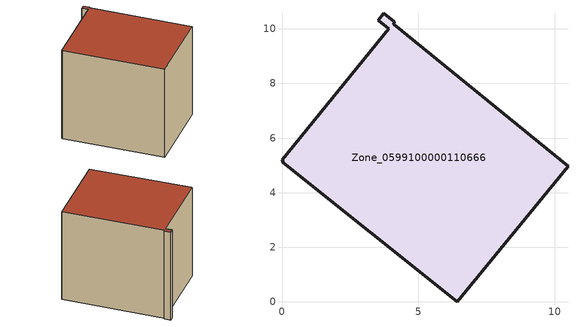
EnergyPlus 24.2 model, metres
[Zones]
Zone_0599100000110666
 floor ground (C_G): 3.52,10.32 3.73,10.57 4.12,10.26 4.1,10.17 10.48,4.97 6.41,0 0.04,5.1 0,5.21 3.91,10 z0
 wall outside (C_F): 0.04,5.1 6.41,0 10.48,4.97 4.1,10.17 4.12,10.26 3.73,10.57 3.52,10.32 3.91,10 0,5.21 0.04,5.1 z0:7.87
 roof outside (C_R): 3.91,10 0,5.21 0.04,5.1 6.41,0 10.48,4.97 4.1,10.17 4.12,10.26 3.73,10.57 3.52,10.32 z7.87
[BUILDING]
Pand.0599100000110666: North Axis=0; Terrain=City; Loads Convergence Tolerance Value=0.04; Temperature Convergence Tolerance Value=0.4; Solar Distribution=FullExterior; Maximum Number of Warmup Days=25; Minimum Number of Warmup Days=1
[Site:Location]
Rotterdam.The.Hague.AP_ZH_NLD Design_Conditions: Latitude=51.96; Longitude=4.45; Time Zone=1; Elevation=-4.5
[SITE:GROUNDTEMPERATURE:BUILDINGSURFACE]
18, 18, 18, 18, 18, 18, 18, 18, 18, 18, 18, 18
[MATERIAL] Thermal Absorptance=0.9; Solar Absorptance=0.7; Visible Absorptance=0.7
Name | Roughness | Thickness | Conductivity | Density | Specific Heat
G.TI.1946-1964 | MediumSmooth | 0.15 | 1 | 540 | 1210
F.TI.1946-1964 | Rough | 0.3 | 0.857143 | 1920 | 840
R.TI.1946-1964 | MediumRough | 0.2 | 0.277778 | 1500 | 1000
[CONSTRUCTION]
C_G: G.TI.1946-1964
C_F: F.TI.1946-1964
C_R: R.TI.1946-1964
[ZONE]
Zone_0599100000110666: Type=1; Multiplier=1; Ceiling Height=Autocalculate; Volume=Autocalculate; Floor Area=autocalculate; Part of Total Floor Area=Yes
[ZONEINFILTRATION:DESIGNFLOWRATE]
Infil_Zone_0599100000110666: Zone or ZoneList or Space or SpaceList=Zone_0599100000110666; Schedule=AlwaysOn; Design Flow Rate Calculation Method=Flow/Area; Flow Rate per Floor Area=0.003; Constant Term Coefficient=1; Temperature Term Coefficient=0; Velocity Term Coefficient=0; Velocity Squared Term Coefficient=0
[HVACTEMPLATE:ZONE:IDEALLOADSAIRSYSTEM]
Zone_0599100000110666: Maximum Heating Supply Air Temperature=50; Minimum Cooling Supply Air Temperature=13; Maximum Heating Supply Air Humidity Ratio=0.0156; Minimum Cooling Supply Air Humidity Ratio=0.0077; Heating Limit=NoLimit; Cooling Limit=NoLimit; Dehumidification Control Type=ConstantSensibleHeatRatio; Cooling Sensible Heat Ratio=0.7; Dehumidification Setpoint=60; Humidification Control Type=None; Humidification Setpoint=30; Outdoor Air Method=None; Outdoor Air Flow Rate per Person=0.00944; Outdoor Air Flow Rate per Zone Floor Area=0; Outdoor Air Flow Rate per Zone=0; Demand Controlled Ventilation Type=None; Outdoor Air Economizer Type=NoEconomizer; Heat Recovery Type=None; Sensible Heat Recovery Effectiveness=0.7; Latent Heat Recovery Effectiveness=0.65
[ZONECONTROL:THERMOSTAT]
ThermostatControl_Zone_0599100000110666: Zone or ZoneList=Zone_0599100000110666; Control Type Schedule=DualSetpointControlType; Control 1=Thermostat_Zone_0599100000110666; Temperature Difference Between Cutout And Setpoint=0
[THERMOSTATSETPOINT:DUALSETPOINT]
Thermostat_Zone_0599100000110666: Heating Setpoint Temperature Schedule=HeatingSetpoint_Zone_0599100000110666; Cooling Setpoint Temperature Schedule=CoolingSetpoint_Zone_0599100000110666
[SCHEDULE:COMPACT]
HeatingSetpoint_Zone_0599100000110666: Through: 12/31, For: AllDays, Until: 24:00, 21
CoolingSetpoint_Zone_0599100000110666: Through: 12/31, For: AllDays, Until: 24:00, 24
DualSetpointControlType: Through: 12/31, For: AllDays, Until: 24:00, 4
AlwaysOn: Through: 12/31, For: AllDays, Until: 24:00, 1
